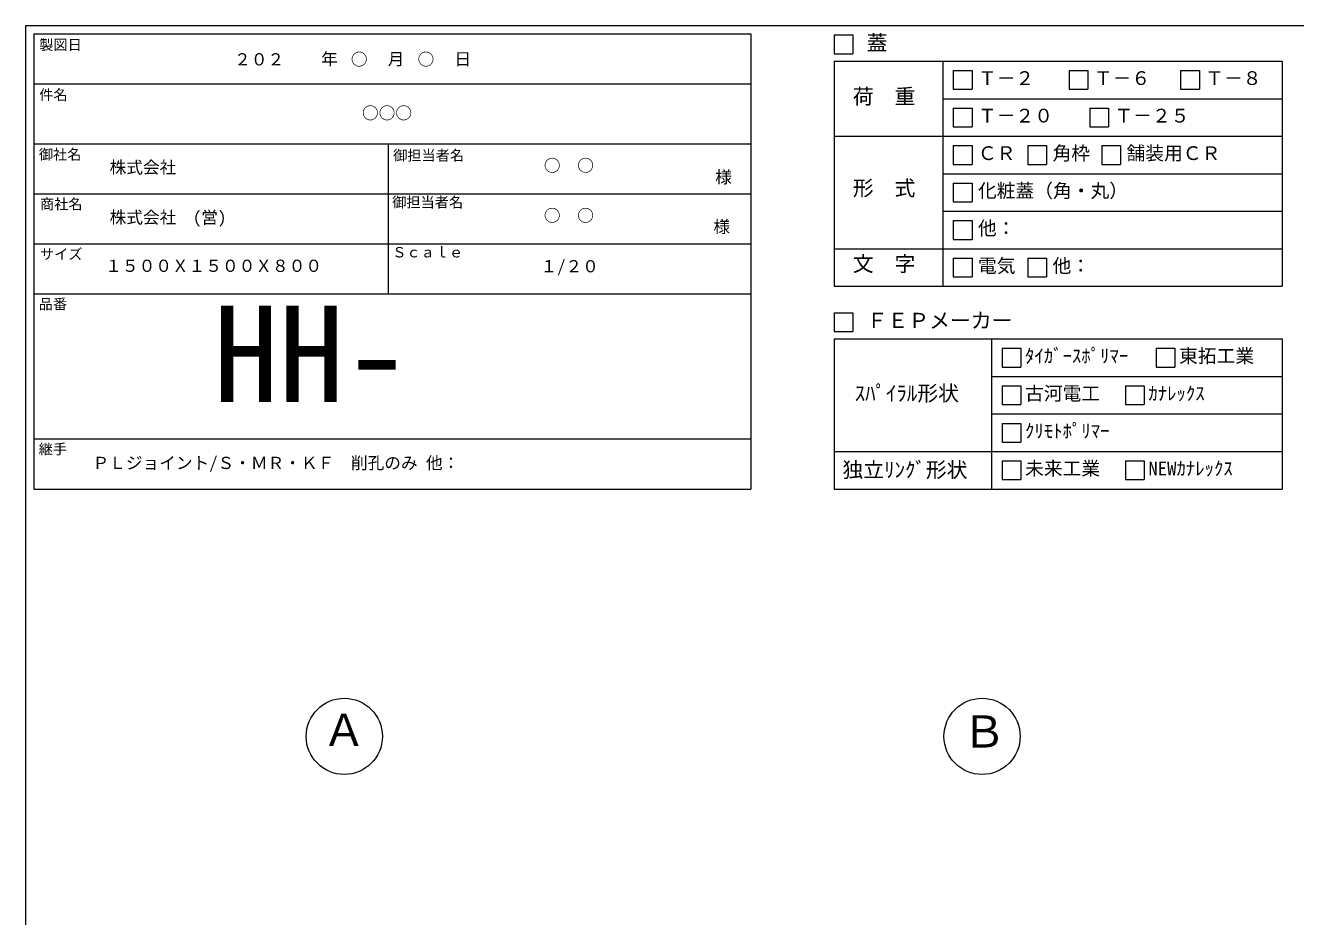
# Model space of a CAD drawing. Units: millimetres, scale not verified. Extents: x -6420 to 6420, y -3059 to 3059.
# Drawn here: x -1740 to 2323, y 209 to 3059 of the extents above; entities that cross this region are included whole.
import ezdxf
from ezdxf.enums import TextEntityAlignment as Align

# ---------------------------------------------------------------- set-up
doc = ezdxf.new("R2010")
doc.units = ezdxf.units.MM
doc.header["$LTSCALE"] = 20
for name, color, linetype, lineweight in [('0-2_waku', 7, 'Continuous', 18), ('0-3_gaikei', 7, 'Continuous', 18), ('0-D_文字１', 7, 'Continuous', 18), ('1-4_文字２', 7, 'Continuous', 5)]:
    doc.layers.add(name, color=color, linetype=linetype, lineweight=lineweight)
doc.styles.add('ＭＳ ゴシック', font='')
doc.styles.get('ＭＳ ゴシック').set_extended_font_data('MS Gothic')

msp = doc.modelspace()

# ---------------------------------------------------------------- linework, layer by layer
at = {"layer": '0-2_waku'}
for p, q in [((-1740, 3059.2), (-1740, -2640.8)), ((-1713.33, 3032.54), (-1713.33, 1576.54)), ((-1713.33, 3032.54), (580, 3032.54)), ((-1713.33, 3032.54), (-1713.33, 1576.54)), ((-1713.33, 3032.54), (580, 3032.54)), ((-1713.33, 3032.54), (-1713.33, 1576.54)), ((580, 3032.54), (580, 1576.54)), ((846.67, 2944.83), (2280, 2944.83)), ((846.67, 2944.83), (846.67, 2224.83)), ((1194.22, 2944.83), (1194.22, 2224.83)), ((2280, 2944.83), (2280, 2224.83)), ((-1713.33, 2872.54), (580, 2872.54)), ((-1713.33, 2872.54), (580, 2872.54)), ((-1713.33, 2872.54), (580, 2872.54)), ((-1713.33, 2872.54), (580, 2872.54)), ((1194.22, 2824.83), (2280, 2824.83)), ((846.67, 2704.83), (2280, 2704.83)), ((-1713.33, 2680.54), (580, 2680.54)), ((-1713.33, 2680.54), (580, 2680.54)), ((-580, 2680.54), (-580, 2200.54)), ((1194.22, 2584.83), (2280, 2584.83)), ((-1713.33, 2520.54), (580, 2520.54)), ((1194.22, 2464.83), (2280, 2464.83)), ((-1713.33, 2360.54), (580, 2360.54)), ((846.67, 2344.83), (2280, 2344.83)), ((-1713.33, 2200.54), (580, 2200.54)), ((846.67, 2224.83), (2280, 2224.83)), ((846.67, 2056.54), (2280, 2056.54)), ((846.67, 2056.54), (846.67, 1576.54)), ((1350.42, 2056.54), (1350.42, 1576.54)), ((2280, 2056.54), (2280, 1576.54)), ((1350.42, 1936.54), (2280, 1936.54)), ((1350.42, 1816.54), (2280, 1816.54)), ((-1713.33, 1736.54), (580, 1736.54)), ((846.67, 1696.54), (2280, 1696.54)), ((-1713.33, 1576.54), (580, 1576.54)), ((846.67, 1576.54), (2280, 1576.54)), ((846.67, 1576.54), (2280, 1576.54))]:
    msp.add_line(p, q, dxfattribs=at)
msp.add_lwpolyline([(-1740, 3059.2), (6420, 3059.2), (6420, -2640.8)], dxfattribs=at)
at = {"layer": '0-3_gaikei'}
for centre in [(-720, 785.54), (1320, 785.54)]:
    msp.add_circle(centre, 121.88, dxfattribs=at)
at = {"layer": '0-D_文字１'}
for p, q in [((846.67, 3028.58), (846.67, 2968.58)), ((846.67, 2968.58), (906.67, 2968.58)), ((1227.96, 2914.83), (1287.96, 2914.83)), ((1227.96, 2914.83), (1227.96, 2854.83)), ((1227.96, 2914.83), (1227.96, 2854.83)), ((1227.96, 2914.83), (1287.96, 2914.83)), ((1227.96, 2914.83), (1227.96, 2854.83)), ((1227.96, 2914.83), (1287.96, 2914.83)), ((1287.96, 2914.83), (1287.96, 2854.83)), ((1287.96, 2914.83), (1287.96, 2854.83)), ((1287.96, 2914.83), (1287.96, 2854.83)), ((1598.74, 2914.83), (1658.74, 2914.83)), ((1598.74, 2914.83), (1598.74, 2854.83)), ((1658.74, 2914.83), (1658.74, 2854.83)), ((1955.01, 2914.83), (2015.01, 2914.83)), ((1955.01, 2914.83), (1955.01, 2854.83)), ((2015.01, 2914.83), (2015.01, 2854.83)), ((1227.96, 2854.83), (1287.96, 2854.83)), ((1227.96, 2854.83), (1287.96, 2854.83)), ((1227.96, 2854.83), (1287.96, 2854.83)), ((1598.74, 2854.83), (1658.74, 2854.83)), ((1955.01, 2854.83), (2015.01, 2854.83)), ((1227.96, 2794.83), (1287.96, 2794.83)), ((1227.96, 2794.83), (1227.96, 2734.83)), ((1287.96, 2794.83), (1287.96, 2734.83)), ((1664.6, 2794.83), (1724.6, 2794.83)), ((1664.6, 2794.83), (1664.6, 2734.83)), ((1724.6, 2794.83), (1724.6, 2734.83)), ((1227.96, 2734.83), (1287.96, 2734.83)), ((1664.6, 2734.83), (1724.6, 2734.83)), ((1227.96, 2674.83), (1287.96, 2674.83)), ((1227.96, 2674.83), (1227.96, 2614.83)), ((1227.96, 2674.83), (1227.96, 2614.83)), ((1287.96, 2674.83), (1287.96, 2614.83)), ((1287.96, 2674.83), (1287.96, 2614.83)), ((1466.62, 2674.83), (1526.62, 2674.83)), ((1466.62, 2674.83), (1466.62, 2614.83)), ((1526.62, 2674.83), (1526.62, 2614.83)), ((1703.29, 2674.83), (1763.29, 2674.83)), ((1703.29, 2674.83), (1703.29, 2614.83)), ((1763.29, 2674.83), (1763.29, 2614.83)), ((1227.96, 2614.83), (1287.96, 2614.83)), ((1227.96, 2614.83), (1287.96, 2614.83)), ((1466.62, 2614.83), (1526.62, 2614.83)), ((1703.29, 2614.83), (1763.29, 2614.83)), ((1227.96, 2554.83), (1227.96, 2494.83)), ((1287.96, 2554.83), (1287.96, 2494.83)), ((1227.96, 2494.83), (1287.96, 2494.83)), ((1227.96, 2434.83), (1287.96, 2434.83)), ((1227.96, 2434.83), (1227.96, 2374.83)), ((1227.96, 2434.83), (1227.96, 2374.83)), ((1287.96, 2434.83), (1287.96, 2374.83)), ((1287.96, 2434.83), (1287.96, 2374.83)), ((1227.96, 2374.83), (1287.96, 2374.83)), ((1227.96, 2374.83), (1287.96, 2374.83)), ((1227.96, 2314.83), (1227.96, 2254.83)), ((1466.62, 2314.83), (1466.62, 2254.83)), ((1227.96, 2254.83), (1287.96, 2254.83)), ((1466.62, 2254.83), (1526.62, 2254.83)), ((846.67, 2140.29), (846.67, 2080.29)), ((846.67, 2080.29), (906.67, 2080.29)), ((1384.16, 2026.54), (1384.16, 1966.54)), ((1876.94, 2026.54), (1936.94, 2026.54)), ((1876.94, 2026.54), (1876.94, 1966.54)), ((1876.94, 2026.54), (1936.94, 2026.54)), ((1876.94, 2026.54), (1876.94, 1966.54)), ((1876.94, 2026.54), (1936.94, 2026.54)), ((1876.94, 2026.54), (1876.94, 1966.54)), ((1936.94, 2026.54), (1936.94, 1966.54)), ((1936.94, 2026.54), (1936.94, 1966.54)), ((1936.94, 2026.54), (1936.94, 1966.54)), ((1384.16, 1966.54), (1444.16, 1966.54)), ((1876.94, 1966.54), (1936.94, 1966.54)), ((1876.94, 1966.54), (1936.94, 1966.54)), ((1876.94, 1966.54), (1936.94, 1966.54)), ((1384.16, 1906.54), (1444.16, 1906.54)), ((1384.16, 1906.54), (1384.16, 1846.54)), ((1444.16, 1906.54), (1444.16, 1846.54)), ((1778.7, 1906.54), (1778.7, 1846.54)), ((1384.16, 1846.54), (1444.16, 1846.54)), ((1778.7, 1846.54), (1838.7, 1846.54)), ((1384.16, 1786.54), (1384.16, 1726.54)), ((1384.16, 1726.54), (1444.16, 1726.54)), ((1384.16, 1666.54), (1444.16, 1666.54)), ((1384.16, 1666.54), (1384.16, 1606.54)), ((1444.16, 1666.54), (1444.16, 1606.54)), ((1778.7, 1666.54), (1838.7, 1666.54)), ((1778.7, 1666.54), (1778.7, 1606.54)), ((1838.7, 1666.54), (1838.7, 1606.54)), ((1384.16, 1606.54), (1444.16, 1606.54)), ((1778.7, 1606.54), (1838.7, 1606.54))]:
    msp.add_line(p, q, dxfattribs=at)
for points in [[(846.67, 3028.58), (906.67, 3028.58), (906.67, 2968.58)], [(846.67, 3028.58), (906.67, 3028.58), (906.67, 2968.58)], [(1227.96, 2674.83), (1287.96, 2674.83), (1287.96, 2614.83)], [(1227.96, 2674.83), (1227.96, 2614.83), (1287.96, 2614.83)], [(1227.96, 2554.83), (1287.96, 2554.83), (1287.96, 2494.83)], [(1227.96, 2434.83), (1287.96, 2434.83), (1287.96, 2374.83)], [(1227.96, 2434.83), (1227.96, 2374.83), (1287.96, 2374.83)], [(1227.96, 2314.83), (1287.96, 2314.83), (1287.96, 2254.83)], [(1466.62, 2314.83), (1526.62, 2314.83), (1526.62, 2254.83)], [(846.67, 2140.29), (906.67, 2140.29), (906.67, 2080.29)], [(1384.16, 2026.54), (1444.16, 2026.54), (1444.16, 1966.54)], [(1778.7, 1906.54), (1838.7, 1906.54), (1838.7, 1846.54)], [(1384.16, 1786.54), (1444.16, 1786.54), (1444.16, 1726.54)]]:
    msp.add_lwpolyline(points, dxfattribs=at)

# ---------------------------------------------------------------- texts
at = {"layer": '0-D_文字１', "style": 'ＭＳ ゴシック'}
for s, height, p in [('製図日', 33.24, (-1695.64, 2970.61)), ('蓋', 48.88, (950.78, 2964.69)), ('\u3000\u3000年\u3000\u3000\u3000月\u3000\u3000\u3000日', 39.1, (-900.92, 2920.47)), ('Ｔ－２', 43.99, (1306.81, 2855.48)), ('Ｔ－６', 43.99, (1677.59, 2855.48)), ('Ｔ－８', 43.99, (2033.87, 2855.48)), ('件名', 33.24, (-1695.64, 2810.61)), ('荷\u3000重', 48.88, (906.62, 2793.1)), ('Ｔ－２０', 43.99, (1306.81, 2735.48)), ('Ｔ－２５', 43.99, (1743.46, 2735.48)), ('御社名', 33.24, (-1696.94, 2619.93)), ('御担当者名', 33.24, (-563.72, 2616.99)), ('御担当者名', 33.24, (-563.72, 2616.99)), ('ＣＲ', 43.99, (1306.81, 2615.48)), ('角枠', 43.99, (1545.48, 2615.48)), ('舗装用ＣＲ', 43.99, (1782.15, 2615.48)), ('様', 39.1, (466.6, 2542.98)), ('形\u3000式', 48.88, (906.62, 2499.81)), ('化粧蓋（角・丸）', 43.99, (1306.81, 2495.48)), ('商社名', 33.24, (-1693.46, 2461.21)), ('御担当者名', 33.24, (-566.67, 2467.24)), ('様', 39.1, (460.61, 2384.43)), ('他：', 43.99, (1306.81, 2375.48)), ('サイズ', 33.24, (-1693.46, 2301.21)), ('Ｓｃａｌｅ', 33.24, (-566.67, 2307.24)), ('文\u3000字', 48.88, (906.62, 2257.84)), ('電気', 43.99, (1306.81, 2255.48)), ('他：', 43.99, (1545.48, 2255.48)), ('１５００Ｘ１５００Ｘ８００', 39.1, (-1484.49, 2259.18)), ('１/２０', 39.1, (-92.4, 2257.76)), ('品番', 33.24, (-1697.46, 2141.68)), ('HH-', 307.9, (-1139.03, 1762.98)), ('ＦＥＰメーカー', 48.88, (950.78, 2076.4)), ('ﾀｲｶﾞｰｽﾎﾟﾘﾏｰ', 43.99, (1457.45, 1967.19)), ('東拓工業', 43.99, (1950.23, 1967.19)), ('ｽﾊﾟｲﾗﾙ形状', 48.88, (912.82, 1843.66)), ('古河電工', 43.99, (1457.45, 1847.19)), ('ｶﾅﾚｯｸｽ', 43.99, (1851.99, 1847.19)), ('ｸﾘﾓﾄﾎﾟﾘﾏｰ', 43.99, (1457.45, 1727.19)), ('継手', 33.24, (-1697.46, 1677.68)), ('ＰＬジョイント/Ｓ・ＭＲ・ＫＦ\u3000削孔のみ 他：', 39.1, (-1525.35, 1628.81)), ('独立ﾘﾝｸﾞ形状', 48.88, (873.45, 1599.02)), ('未来工業', 43.99, (1457.45, 1607.19)), ('NEWｶﾅﾚｯｸｽ', 43.99, (1851.99, 1607.19)), ('Ａ', 103.1, (-791.19, 723.43)), ('Ｂ', 103.1, (1256.15, 718.78))]:
    msp.add_text(s, height=height, dxfattribs=at).set_placement(p, align=Align.BOTTOM_LEFT)
at = {"layer": '1-4_文字２', "style": 'ＭＳ ゴシック'}
for s, p in [('\u3000\u3000２０２\u3000\u3000\u3000\u3000○\u3000\u3000\u3000○', (-1178.89, 2919.42)), ('○○○', (-663.31, 2747.66)), ('株式会社', (-1470.67, 2573.98)), ('○\u3000○', (-81.62, 2579.82)), ('株式会社\u3000(営)', (-1470.67, 2413.98)), ('○\u3000○', (-81.62, 2419.82))]:
    msp.add_text(s, height=39.1, dxfattribs=at).set_placement(p, align=Align.BOTTOM_LEFT)

doc.saveas('drawing.dxf')
